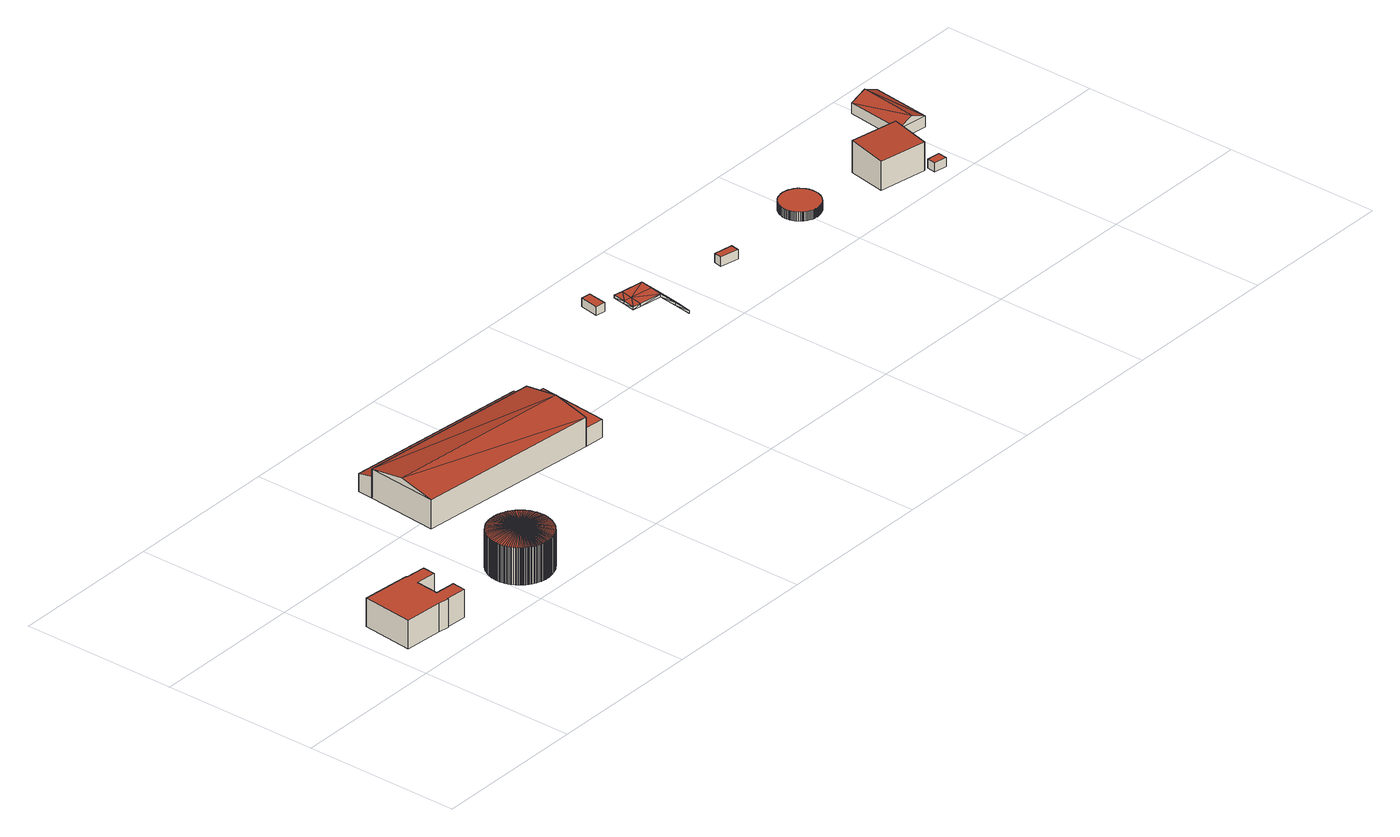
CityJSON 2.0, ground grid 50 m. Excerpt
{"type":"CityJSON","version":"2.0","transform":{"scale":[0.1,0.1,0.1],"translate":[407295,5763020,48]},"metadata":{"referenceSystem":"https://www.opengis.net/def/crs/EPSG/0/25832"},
"CityObjects":{
"building1":{"type":"Building","attributes":{"Gemeindeschluessel":"05515000","Geometrietyp2DReferenz":"3000","function":"31001_2500","roofType":"1000","measuredHeight":9.12},"address":[{"country":"Germany","locality":"Münster","thoroughfareNumber":"89","thoroughfareName":"Zum Heidehof"}],"geometry":[{"type":"Solid","lod":"2","boundaries":[[[[0,1,2,3]],[[4,5,1,0]],[[6,7,5,4]],[[8,9,7,6]],[[10,11,9,8]],[[12,13,11,10]],[[14,15,13,12]],[[16,17,15,14]],[[18,19,17,16]],[[20,21,19,18]],[[22,23,21,20]],[[24,25,23,22]],[[26,27,25,24]],[[3,2,27,26]],[[24,22,20,18,16,14,12,10,8,6,4,0,3,26]],[[1,5,7,9,11,13,15,17,19,21,23,25,27,2]]]],"semantics":{"surfaces":[{"type":"WallSurface"},{"type":"RoofSurface"},{"type":"GroundSurface"}],"values":[[0,0,0,0,0,0,0,0,0,0,0,0,0,0,1,2]]}}]},
"building2":{"type":"Building","attributes":{"Gemeindeschluessel":"05515000","Geometrietyp2DReferenz":"3000","function":"51003_1206","roofType":"3500","measuredHeight":13.65},"geometry":[{"type":"Solid","lod":"2","boundaries":[[[[28,29,30,31]],[[32,33,29,28]],[[34,35,33,32]],[[36,37,35,34]],[[38,39,37,36]],[[40,41,39,38]],[[42,43,41,40]],[[44,45,43,42]],[[46,47,45,44]],[[48,49,47,46]],[[50,51,49,48]],[[52,53,51,50]],[[54,55,53,52]],[[56,57,55,54]],[[58,59,57,56]],[[60,61,59,58]],[[62,63,61,60]],[[64,65,63,62]],[[66,67,65,64]],[[68,69,67,66]],[[70,71,69,68]],[[72,73,71,70]],[[74,75,73,72]],[[76,77,75,74]],[[78,79,77,76]],[[80,81,79,78]],[[82,83,81,80]],[[84,85,83,82]],[[86,87,85,84]],[[88,89,87,86]],[[90,91,89,88]],[[92,93,91,90]],[[94,95,93,92]],[[96,97,95,94]],[[98,99,97,96]],[[100,101,99,98]],[[102,103,101,100]],[[104,105,103,102]],[[106,107,105,104]],[[108,109,107,106]],[[110,111,109,108]],[[112,113,111,110]],[[114,115,113,112]],[[116,117,115,114]],[[118,119,117,116]],[[120,121,119,118]],[[122,123,121,120]],[[124,125,123,122]],[[126,127,125,124]],[[128,129,127,126]],[[130,131,129,128]],[[132,133,131,130]],[[134,135,133,132]],[[136,137,135,134]],[[138,139,137,136]],[[140,141,139,138]],[[142,143,141,140]],[[144,145,143,142]],[[146,147,145,144]],[[148,149,147,146]],[[150,151,149,148]],[[152,153,151,150]],[[154,155,153,152]],[[156,157,155,154]],[[158,159,157,156]],[[160,161,159,158]],[[162,163,161,160]],[[164,165,163,162]],[[166,167,165,164]],[[168,169,167,166]],[[170,171,169,168]],[[172,173,171,170]],[[174,175,173,172]],[[176,177,175,174]],[[178,179,177,176]],[[180,181,179,178]],[[182,183,181,180]],[[184,185,183,182]],[[186,187,185,184]],[[188,189,187,186]],[[190,191,189,188]],[[192,193,191,190]],[[194,195,193,192]],[[196,197,195,194]],[[198,199,197,196]],[[200,201,199,198]],[[202,203,201,200]],[[204,205,203,202]],[[206,207,205,204]],[[208,209,207,206]],[[210,211,209,208]],[[212,213,211,210]],[[214,215,213,212]],[[216,217,215,214]],[[218,219,217,216]],[[220,221,219,218]],[[222,223,221,220]],[[224,225,223,222]],[[226,227,225,224]],[[228,229,227,226]],[[230,231,229,228]],[[232,233,231,230]],[[234,235,233,232]],[[236,237,235,234]],[[238,239,237,236]],[[240,241,239,238]],[[242,243,241,240]],[[244,245,243,242]],[[246,247,245,244]],[[248,249,247,246]],[[250,251,249,248]],[[252,253,251,250]],[[254,255,253,252]],[[256,257,255,254]],[[258,259,257,256]],[[260,261,259,258]],[[262,263,261,260]],[[264,265,263,262]],[[266,267,265,264]],[[268,269,267,266]],[[270,271,269,268]],[[272,273,271,270]],[[274,275,273,272]],[[276,277,275,274]],[[278,279,277,276]],[[280,281,279,278]],[[282,283,281,280]],[[284,285,283,282]],[[286,287,285,284]],[[288,289,287,286]],[[290,291,289,288]],[[292,293,291,290]],[[294,295,293,292]],[[296,297,295,294]],[[298,299,297,296]],[[300,301,299,298]],[[302,303,301,300]],[[304,305,303,302]],[[306,307,305,304]],[[308,309,307,306]],[[310,311,309,308]],[[312,313,311,310]],[[314,315,313,312]],[[316,317,315,314]],[[318,319,317,316]],[[320,321,319,318]],[[322,323,321,320]],[[324,325,323,322]],[[326,327,325,324]],[[328,329,327,326]],[[330,331,329,328]],[[332,333,331,330]],[[334,335,333,332]],[[336,337,335,334]],[[338,339,337,336]],[[340,341,339,338]],[[342,343,341,340]],[[344,345,343,342]],[[346,347,345,344]],[[348,349,347,346]],[[350,351,349,348]],[[352,353,351,350]],[[354,355,353,352]],[[356,357,355,354]],[[358,359,357,356]],[[360,361,359,358]],[[362,363,361,360]],[[364,365,363,362]],[[366,367,365,364]],[[368,369,367,366]],[[370,371,369,368]],[[372,373,371,370]],[[374,375,373,372]],[[376,377,375,374]],[[378,379,377,376]],[[380,381,379,378]],[[382,383,381,380]],[[384,385,383,382]],[[386,387,385,384]],[[388,389,387,386]],[[390,391,389,388]],[[392,393,391,390]],[[394,395,393,392]],[[396,397,395,394]],[[398,399,397,396]],[[400,401,399,398]],[[402,403,401,400]],[[404,405,403,402]],[[406,407,405,404]],[[408,409,407,406]],[[410,411,409,408]],[[412,413,411,410]],[[414,415,413,412]],[[416,417,415,414]],[[418,419,417,416]],[[420,421,419,418]],[[422,423,421,420]],[[424,425,423,422]],[[426,427,425,424]],[[428,429,427,426]],[[430,431,429,428]],[[432,433,431,430]],[[434,435,433,432]],[[436,437,435,434]],[[438,439,437,436]],[[440,441,439,438]],[[442,443,441,440]],[[444,445,443,442]],[[446,447,445,444]],[[448,449,447,446]],[[450,451,449,448]],[[452,453,451,450]],[[454,455,453,452]],[[456,457,455,454]],[[458,459,457,456]],[[460,461,459,458]],[[462,463,461,460]],[[464,465,463,462]],[[466,467,465,464]],[[468,469,467,466]],[[470,471,469,468]],[[472,473,471,470]],[[474,475,473,472]],[[476,477,475,474]],[[478,479,477,476]],[[480,481,479,478]],[[31,30,481,480]],[[28,31,482,32]],[[34,32,482,36]],[[38,36,482,40]],[[42,40,482,44]],[[46,44,482,48]],[[50,48,482,52]],[[54,52,482,56]],[[58,56,482,60]],[[62,60,482,64]],[[68,66,64,482,70]],[[70,482,72]],[[72,482,74]],[[78,76,74,482,80]],[[82,80,482,84]],[[84,482,86]],[[90,88,86,482,92]],[[92,482,94]],[[96,94,482,98]],[[98,482,100]],[[100,482,102]],[[104,102,482,106]],[[106,482,108]],[[112,110,108,482,114]],[[114,482,116]],[[120,118,116,482,122]],[[126,124,122,482,128]],[[128,482,130]],[[134,132,130,482,136]],[[138,136,482,140]],[[144,142,140,482,146]],[[146,482,148]],[[148,482,150]],[[152,150,482,154]],[[156,154,482,158]],[[160,158,482,162]],[[164,162,482,166]],[[168,166,482,170]],[[170,482,172]],[[174,172,482,176]],[[178,176,482,180]],[[182,180,482,184]],[[186,184,482,188]],[[190,188,482,192]],[[196,194,192,482,198]],[[200,198,482,202]],[[204,202,482,206]],[[206,482,208]],[[208,482,210]],[[214,212,210,482,216]],[[220,218,216,482,222]],[[226,224,222,482,228]],[[232,230,228,482,234]],[[238,236,234,482,240]],[[244,242,240,482,246]],[[248,246,482,250]],[[254,252,250,482,256]],[[260,258,256,482,262]],[[266,264,262,482,268]],[[272,270,268,482,274]],[[276,274,482,278]],[[278,482,280]],[[282,280,482,284]],[[286,284,482,288]],[[290,288,482,292]],[[294,292,482,296]],[[298,296,482,300]],[[300,482,302]],[[304,302,482,306]],[[308,306,482,310]],[[312,310,482,314]],[[316,314,482,318]],[[320,318,482,322]],[[324,322,482,326]],[[330,328,326,482,332]],[[332,482,334]],[[334,482,336]],[[340,338,336,482,342]],[[346,344,342,482,348]],[[352,350,348,482,354]],[[354,482,356]],[[360,358,356,482,362]],[[366,364,362,482,368]],[[368,482,370]],[[374,372,370,482,376]],[[376,482,378]],[[378,482,380]],[[380,482,382]],[[382,482,384]],[[386,384,482,388]],[[388,482,390]],[[392,390,482,394]],[[394,482,396]],[[400,398,396,482,402]],[[404,402,482,406]],[[406,482,408]],[[412,410,408,482,414]],[[418,416,414,482,420]],[[424,422,420,482,426]],[[430,428,426,482,432]],[[432,482,434]],[[436,434,482,438]],[[442,440,438,482,444]],[[446,444,482,448]],[[450,448,482,452]],[[454,452,482,456]],[[458,456,482,460]],[[462,460,482,464]],[[468,466,464,482,470]],[[474,472,470,482,476]],[[480,478,476,482,31]],[[29,33,35,37,39,41,43,45,47,49,51,53,55,57,59,61,63,65,67,69,71,73,75,77,79,81,83,85,87,89,91,93,95,97,99,101,103,105,107,109,111,113,115,117,119,121,123,125,127,129,131,133,135,137,139,141,143,145,147,149,151,153,155,157,159,161,163,165,167,169,171,173,175,177,179,181,183,185,187,189,191,193,195,197,199,201,203,205,207,209,211,213,215,217,219,221,223,225,227,229,231,233,235,237,239,241,243,245,247,249,251,253,255,257,259,261,263,265,267,269,271,273,275,277,279,281,283,285,287,289,291,293,295,297,299,301,303,305,307,309,311,313,315,317,319,321,323,325,327,329,331,333,335,337,339,341,343,345,347,349,351,353,355,357,359,361,363,365,367,369,371,373,375,377,379,381,383,385,387,389,391,393,395,397,399,401,403,405,407,409,411,413,415,417,419,421,423,425,427,429,431,433,435,437,439,441,443,445,447,449,451,453,455,457,459,461,463,465,467,469,471,473,475,477,479,481,30]]]],"semantics":{"surfaces":[{"type":"WallSurface"},{"type":"RoofSurface"},{"type":"GroundSurface"}],"values":[[0,0,0,0,0,0,0,0,0,0,0,0,0,0,0,0,0,0,0,0,0,0,0,0,0,0,0,0,0,0,0,0,0,0,0,0,0,0,0,0,0,0,0,0,0,0,0,0,0,0,0,0,0,0,0,0,0,0,0,0,0,0,0,0,0,0,0,0,0,0,0,0,0,0,0,0,0,0,0,0,0,0,0,0,0,0,0,0,0,0,0,0,0,0,0,0,0,0,0,0,0,0,0,0,0,0,0,0,0,0,0,0,0,0,0,0,0,0,0,0,0,0,0,0,0,0,0,0,0,0,0,0,0,0,0,0,0,0,0,0,0,0,0,0,0,0,0,0,0,0,0,0,0,0,0,0,0,0,0,0,0,0,0,0,0,0,0,0,0,0,0,0,0,0,0,0,0,0,0,0,0,0,0,0,0,0,0,0,0,0,0,0,0,0,0,0,0,0,0,0,0,0,0,0,0,0,0,0,0,0,0,0,0,0,0,0,0,0,0,0,0,0,0,0,0,0,0,1,1,1,1,1,1,1,1,1,1,1,1,1,1,1,1,1,1,1,1,1,1,1,1,1,1,1,1,1,1,1,1,1,1,1,1,1,1,1,1,1,1,1,1,1,1,1,1,1,1,1,1,1,1,1,1,1,1,1,1,1,1,1,1,1,1,1,1,1,1,1,1,1,1,1,1,1,1,1,1,1,1,1,1,1,1,1,1,1,1,1,1,1,1,1,1,1,1,1,1,1,1,1,1,1,1,1,1,1,1,2]]}}]},
"building3":{"type":"Building","attributes":{"Gemeindeschluessel":"05515000","Geometrietyp2DReferenz":"3000","function":"31001_2000","roofType":"3100","measuredHeight":11.55},"geometry":[{"type":"Solid","lod":"2","boundaries":[[[[483,484,485,486]],[[487,488,484,483]],[[489,490,488,487]],[[486,485,490,489]],[[483,491,487]],[[489,492,486]],[[491,483,486]],[[486,492,491]],[[487,491,492]],[[492,489,487]],[[484,488,490,485]]]],"semantics":{"surfaces":[{"type":"WallSurface"},{"type":"RoofSurface"},{"type":"GroundSurface"}],"values":[[0,0,0,0,0,0,1,1,1,1,2]]}}]},
"building4":{"type":"Building","attributes":{"Gemeindeschluessel":"05515000","Geometrietyp2DReferenz":"3000","function":"31001_2000","roofType":"2100","measuredHeight":7},"geometry":[{"type":"Solid","lod":"2","boundaries":[[[[493,494,495,496]],[[497,498,494,493]],[[499,500,498,497]],[[496,495,500,499]],[[497,493,496,499]],[[494,498,500,495]]]],"semantics":{"surfaces":[{"type":"WallSurface"},{"type":"RoofSurface"},{"type":"GroundSurface"}],"values":[[0,0,0,0,1,2]]}}]},
"building5":{"type":"Building","attributes":{"Gemeindeschluessel":"05515000","Geometrietyp2DReferenz":"3000","function":"31001_2000","roofType":"1000","measuredHeight":5.91},"address":[{"country":"Germany","locality":"Münster","thoroughfareNumber":"87","thoroughfareName":"Zum Heidehof"}],"geometry":[{"type":"Solid","lod":"2","boundaries":[[[[501,484,488,502]],[[503,504,484,501]],[[505,506,504,503]],[[502,488,506,505]],[[503,501,502,505]],[[484,504,506,488]]]],"semantics":{"surfaces":[{"type":"WallSurface"},{"type":"RoofSurface"},{"type":"GroundSurface"}],"values":[[0,0,0,0,1,2]]}}]},
"building6":{"type":"Building","attributes":{"Gemeindeschluessel":"05515000","Geometrietyp2DReferenz":"3000","function":"51009_1610","roofType":"1000","measuredHeight":2.88},"geometry":[{"type":"Solid","lod":"2","boundaries":[[[[507,508,509,510]],[[511,512,508,507]],[[513,514,512,511]],[[510,509,514,513]],[[511,507,510,513]],[[508,512,514,509]]]],"semantics":{"surfaces":[{"type":"WallSurface"},{"type":"RoofSurface"},{"type":"GroundSurface"}],"values":[[0,0,0,0,1,2]]}}]},
"building7":{"type":"Building","attributes":{"Geometrietyp2DReferenz":"2000","Gemeindeschluessel":"05515000","function":"53001_1800","roofType":"9999","measuredHeight":1},"geometry":[{"type":"Solid","lod":"2","boundaries":[[[[515,516,517]],[[516,518,517]],[[519,520,515]],[[520,516,515]],[[521,522,519]],[[522,520,519]],[[523,524,521]],[[524,522,521]],[[525,526,523]],[[526,524,523]],[[527,528,525]],[[528,526,525]],[[529,530,527]],[[530,528,527]],[[531,532,529]],[[532,530,529]],[[533,534,531]],[[534,532,531]],[[535,536,533]],[[536,534,533]],[[537,538,535]],[[538,536,535]],[[517,518,537]],[[518,538,537]],[[520,539,516]],[[516,539,518]],[[522,540,539]],[[522,539,520]],[[524,541,522]],[[522,541,540]],[[526,528,541]],[[526,541,524]],[[539,536,518]],[[518,536,538]],[[540,534,539]],[[539,534,536]],[[541,532,534]],[[541,534,540]],[[528,530,532]],[[528,532,541]],[[519,515,542]],[[515,517,542]],[[521,542,543]],[[521,519,542]],[[523,521,544]],[[521,543,544]],[[525,544,527]],[[525,523,544]],[[542,517,535]],[[517,537,535]],[[543,542,533]],[[542,535,533]],[[544,533,531]],[[544,543,533]],[[527,531,529]],[[527,544,531]]]],"semantics":{"surfaces":[{"type":"WallSurface"},{"type":"GroundSurface"},{"type":"RoofSurface"}],"values":[[0,0,0,0,0,0,0,0,0,0,0,0,0,0,0,0,0,0,0,0,0,0,0,0,1,1,1,1,1,1,1,1,1,1,1,1,1,1,1,1,2,2,2,2,2,2,2,2,2,2,2,2,2,2,2,2]]}}]},
"building8":{"type":"Building","attributes":{"Gemeindeschluessel":"05515000","Geometrietyp2DReferenz":"3000","function":"31001_2000","roofType":"1000","measuredHeight":2.97},"geometry":[{"type":"Solid","lod":"2","boundaries":[[[[545,546,547,548]],[[549,550,546,545]],[[551,552,550,549]],[[548,547,552,551]],[[549,545,548,551]],[[546,550,552,547]]]],"semantics":{"surfaces":[{"type":"WallSurface"},{"type":"RoofSurface"},{"type":"GroundSurface"}],"values":[[0,0,0,0,1,2]]}}]},
"building9":{"type":"Building","attributes":{"Gemeindeschluessel":"05515000","Geometrietyp2DReferenz":"3000","function":"51003_1201","roofType":"1000","measuredHeight":2.85},"geometry":[{"type":"Solid","lod":"2","boundaries":[[[[553,554,555,556]],[[557,558,554,553]],[[559,560,558,557]],[[561,562,560,559]],[[563,564,562,561]],[[565,566,564,563]],[[567,568,566,565]],[[569,570,568,567]],[[571,572,570,569]],[[573,574,572,571]],[[575,576,574,573]],[[577,578,576,575]],[[579,580,578,577]],[[581,582,580,579]],[[583,584,582,581]],[[585,586,584,583]],[[587,588,586,585]],[[589,590,588,587]],[[591,592,590,589]],[[593,594,592,591]],[[595,596,594,593]],[[597,598,596,595]],[[599,600,598,597]],[[601,602,600,599]],[[603,604,602,601]],[[605,606,604,603]],[[607,608,606,605]],[[609,610,608,607]],[[611,612,610,609]],[[613,614,612,611]],[[615,616,614,613]],[[617,618,616,615]],[[619,620,618,617]],[[621,622,620,619]],[[623,624,622,621]],[[625,626,624,623]],[[627,628,626,625]],[[629,630,628,627]],[[631,632,630,629]],[[633,634,632,631]],[[635,636,634,633]],[[637,638,636,635]],[[639,640,638,637]],[[641,642,640,639]],[[643,644,642,641]],[[645,646,644,643]],[[647,648,646,645]],[[649,650,648,647]],[[651,652,650,649]],[[653,654,652,651]],[[655,656,654,653]],[[657,658,656,655]],[[659,660,658,657]],[[661,662,660,659]],[[663,664,662,661]],[[665,666,664,663]],[[667,668,666,665]],[[669,670,668,667]],[[671,672,670,669]],[[673,674,672,671]],[[675,676,674,673]],[[677,678,676,675]],[[679,680,678,677]],[[681,682,680,679]],[[683,684,682,681]],[[685,686,684,683]],[[687,688,686,685]],[[689,690,688,687]],[[691,692,690,689]],[[693,694,692,691]],[[695,696,694,693]],[[697,698,696,695]],[[699,700,698,697]],[[701,702,700,699]],[[703,704,702,701]],[[705,706,704,703]],[[707,708,706,705]],[[709,710,708,707]],[[711,712,710,709]],[[713,714,712,711]],[[715,716,714,713]],[[717,718,716,715]],[[719,720,718,717]],[[721,722,720,719]],[[723,724,722,721]],[[725,726,724,723]],[[727,728,726,725]],[[729,730,728,727]],[[731,732,730,729]],[[733,734,732,731]],[[735,736,734,733]],[[737,738,736,735]],[[739,740,738,737]],[[741,742,740,739]],[[743,744,742,741]],[[556,555,744,743]],[[741,739,737,735,733,731,729,727,725,723,721,719,717,715,713,711,709,707,705,703,701,699,697,695,693,691,689,687,685,683,681,679,677,675,673,671,669,667,665,663,661,659,657,655,653,651,649,647,645,643,641,639,637,635,633,631,629,627,625,623,621,619,617,615,613,611,609,607,605,603,601,599,597,595,593,591,589,587,585,583,581,579,577,575,573,571,569,567,565,563,561,559,557,553,556,743]],[[554,558,560,562,564,566,568,570,572,574,576,578,580,582,584,586,588,590,592,594,596,598,600,602,604,606,608,610,612,614,616,618,620,622,624,626,628,630,632,634,636,638,640,642,644,646,648,650,652,654,656,658,660,662,664,666,668,670,672,674,676,678,680,682,684,686,688,690,692,694,696,698,700,702,704,706,708,710,712,714,716,718,720,722,724,726,728,730,732,734,736,738,740,742,744,555]]]],"semantics":{"surfaces":[{"type":"WallSurface"},{"type":"RoofSurface"},{"type":"GroundSurface"}],"values":[[0,0,0,0,0,0,0,0,0,0,0,0,0,0,0,0,0,0,0,0,0,0,0,0,0,0,0,0,0,0,0,0,0,0,0,0,0,0,0,0,0,0,0,0,0,0,0,0,0,0,0,0,0,0,0,0,0,0,0,0,0,0,0,0,0,0,0,0,0,0,0,0,0,0,0,0,0,0,0,0,0,0,0,0,0,0,0,0,0,0,0,0,0,0,0,0,1,2]]}}]},
"building10":{"type":"Building","attributes":{"Gemeindeschluessel":"05515000","Geometrietyp2DReferenz":"3000","function":"31001_2600","roofType":"2100","measuredHeight":10.37},"geometry":[{"type":"Solid","lod":"2","boundaries":[[[[745,746,747,748]],[[749,750,746,745]],[[751,752,750,749]],[[748,747,752,751]],[[749,745,748,751]],[[746,750,752,747]]]],"semantics":{"surfaces":[{"type":"WallSurface"},{"type":"RoofSurface"},{"type":"GroundSurface"}],"values":[[0,0,0,0,1,2]]}}]},
"building11":{"type":"Building","attributes":{"Gemeindeschluessel":"05515000","Geometrietyp2DReferenz":"3000","function":"31001_2500","roofType":"1000","measuredHeight":2.96},"geometry":[{"type":"Solid","lod":"2","boundaries":[[[[753,754,755,756]],[[757,758,754,753]],[[759,760,758,757]],[[756,755,760,759]],[[757,753,756,759]],[[754,758,760,755]]]],"semantics":{"surfaces":[{"type":"WallSurface"},{"type":"RoofSurface"},{"type":"GroundSurface"}],"values":[[0,0,0,0,1,2]]}}]},
"building12":{"type":"Building","attributes":{"Gemeindeschluessel":"05515000","Geometrietyp2DReferenz":"3000","function":"31001_2600","roofType":"3100","measuredHeight":5.85},"address":[{"country":"Germany","locality":"Münster","thoroughfareNumber":"82","thoroughfareName":"Zum Heidehof"}],"geometry":[{"type":"Solid","lod":"2","boundaries":[[[[761,762,763,764]],[[765,766,762,761]],[[767,768,766,765]],[[764,763,768,767]],[[761,769,765]],[[767,770,764]],[[761,764,770]],[[770,769,761]],[[769,770,767]],[[767,765,769]],[[762,766,768,763]]]],"semantics":{"surfaces":[{"type":"WallSurface"},{"type":"RoofSurface"},{"type":"GroundSurface"}],"values":[[0,0,0,0,0,0,1,1,1,1,2]]}}]}
},
"vertices":[
[6,66,144],[6,66,52],[126,55,52],[126,55,144],[22,228,144],[22,228,52],[142,217,144],[142,217,52],[178,214,144],[178,214,52],[177,211,144],[177,211,52],[243,205,144],[243,205,52],[239,163,144],[239,163,52],[174,169,144],[174,169,52],[167,96,144],[167,96,52],[232,90,144],[232,90,52],[228,48,144],[228,48,52],[162,54,144],[162,54,52],[162,51,144],[162,51,52],
[437,123,172],[437,123,52],[436,120,52],[436,120,172],[438,127,172],[438,127,52],[440,132,172],[440,132,52],[441,134,172],[441,134,52],[442,136,172],[442,136,52],[443,140,172],[443,140,52],[444,141,172],[444,141,52],[446,146,172],[446,146,52],[449,150,172],[449,150,52],[450,152,172],[450,152,52],[452,155,172],[452,155,52],[453,157,172],[453,157,52],[455,160,172],[455,160,52],[457,162,172],[457,162,52],[459,164,172],[459,164,52],[461,166,172],[461,166,52],[464,169,172],[464,169,52],[465,170,172],[465,170,52],[467,172,172],[467,172,52],[469,173,172],[469,173,52],[469,174,172],[469,174,52],[474,177,172],[474,177,52],[478,180,172],[478,180,52],[479,181,172],[479,181,52],[480,182,172],[480,182,52],[482,183,172],[482,183,52],[485,184,172],[485,184,52],[486,185,172],[486,185,52],[490,187,172],[490,187,52],[491,188,172],[491,188,52],[493,188,172],[493,188,52],[494,189,172],[494,189,52],[498,190,172],[498,190,52],[499,191,172],[499,191,52],[502,192,172],[502,192,52],[506,193,172],[506,193,52],[510,194,172],[510,194,52],[513,195,172],[513,195,52],[514,195,172],[514,195,52],[519,196,172],[519,196,52],[520,196,172],[520,196,52],[522,196,172],[522,196,52],[523,196,172],[523,196,52],[528,196,172],[528,196,52],[529,196,172],[529,196,52],[530,197,172],[530,197,52],[533,196,172],[533,196,52],[536,196,172],[536,196,52],[538,196,172],[538,196,52],[539,196,172],[539,196,52],[544,196,172],[544,196,52],[545,196,172],[545,196,52],[546,196,172],[546,196,52],[550,195,172],[550,195,52],[553,194,172],[553,194,52],[556,194,172],[556,194,52],[559,193,172],[559,193,52],[561,192,172],[561,192,52],[562,192,172],[562,192,52],[568,190,172],[568,190,52],[574,187,172],[574,187,52],[577,186,172],[577,186,52],[580,184,172],[580,184,52],[582,183,172],[582,183,52],[586,181,172],[586,181,52],[588,179,172],[588,179,52],[592,177,172],[592,177,52],[594,175,172],[594,175,52],[597,172,172],[597,172,52],[599,170,172],[599,170,52],[603,167,172],[603,167,52],[603,166,172],[603,166,52],[604,165,172],[604,165,52],[608,161,172],[608,161,52],[609,160,172],[609,160,52],[612,156,172],[612,156,52],[613,154,172],[613,154,52],[615,151,172],[615,151,52],[617,149,172],[617,149,52],[618,146,172],[618,146,52],[620,143,172],[620,143,52],[621,141,172],[621,141,52],[622,139,172],[622,139,52],[623,137,172],[623,137,52],[623,136,172],[623,136,52],[624,133,172],[624,133,52],[625,131,172],[625,131,52],[626,128,172],[626,128,52],[626,126,172],[626,126,52],[628,121,172],[628,121,52],[629,117,172],[629,117,52],[629,116,172],[629,116,52],[629,115,172],[629,115,52],[629,112,172],[629,112,52],[630,111,172],[630,111,52],[630,110,172],[630,110,52],[630,108,172],[630,108,52],[630,107,172],[630,107,52],[630,105,172],[630,105,52],[630,103,172],[630,103,52],[630,102,172],[630,102,52],[630,100,172],[630,100,52],[630,99,172],[630,99,52],[630,98,172],[630,98,52],[630,96,172],[630,96,52],[630,95,172],[630,95,52],[630,94,172],[630,94,52],[630,92,172],[630,92,52],[630,91,172],[630,91,52],[630,90,172],[630,90,52],[630,87,172],[630,87,52],[630,86,172],[630,86,52],[629,83,172],[629,83,52],[629,82,172],[629,82,52],[629,81,172],[629,81,52],[628,79,172],[628,79,52],[628,78,172],[628,78,52],[628,77,172],[628,77,52],[627,74,172],[627,74,52],[627,73,172],[627,73,52],[627,72,172],[627,72,52],[626,69,172],[626,69,52],[626,68,172],[626,68,52],[625,68,172],[625,68,52],[624,63,172],[624,63,52],[622,58,172],[622,58,52],[621,56,172],[621,56,52],[619,53,172],[619,53,52],[617,49,172],[617,49,52],[616,47,172],[616,47,52],[614,44,172],[614,44,52],[613,42,172],[613,42,52],[611,40,172],[611,40,52],[609,37,172],[609,37,52],[607,35,172],[607,35,52],[605,32,172],[605,32,52],[604,31,172],[604,31,52],[603,30,172],[603,30,52],[599,26,172],[599,26,52],[594,22,172],[594,22,52],[593,21,172],[593,21,52],[588,18,172],[588,18,52],[587,17,172],[587,17,52],[582,14,172],[582,14,52],[581,13,172],[581,13,52],[576,10,172],[576,10,52],[574,10,172],[574,10,52],[569,7,172],[569,7,52],[568,7,172],[568,7,52],[564,5,172],[564,5,52],[562,5,172],[562,5,52],[561,5,172],[561,5,52],[555,3,172],[555,3,52],[549,2,172],[549,2,52],[548,1,172],[548,1,52],[546,1,172],[546,1,52],[543,1,172],[543,1,52],[541,1,172],[541,1,52],[539,0,172],[539,0,52],[537,0,172],[537,0,52],[533,0,172],[533,0,52],[532,0,172],[532,0,52],[531,0,172],[531,0,52],[526,0,172],[526,0,52],[524,0,172],[524,0,52],[523,1,172],[523,1,52],[520,1,172],[520,1,52],[517,1,172],[517,1,52],[516,1,172],[516,1,52],[515,2,172],[515,2,52],[510,3,172],[510,3,52],[509,3,172],[509,3,52],[508,3,172],[508,3,52],[506,4,172],[506,4,52],[501,5,172],[501,5,52],[497,7,172],[497,7,52],[493,8,172],[493,8,52],[490,10,172],[490,10,52],[486,11,172],[486,11,52],[486,12,172],[486,12,52],[482,14,172],[482,14,52],[480,15,172],[480,15,52],[479,16,172],[479,16,52],[475,19,172],[475,19,52],[474,19,172],[474,19,52],[473,20,172],[473,20,52],[471,21,172],[471,21,52],[468,24,172],[468,24,52],[467,25,172],[467,25,52],[464,28,172],[464,28,52],[463,29,172],[463,29,52],[462,30,172],[462,30,52],[460,32,172],[460,32,52],[458,33,172],[458,33,52],[457,35,172],[457,35,52],[456,36,172],[456,36,52],[454,39,172],[454,39,52],[453,40,172],[453,40,52],[453,41,172],[453,41,52],[450,44,172],[450,44,52],[450,45,172],[450,45,52],[449,46,172],[449,46,52],[446,51,172],[446,51,52],[443,56,172],[443,56,52],[443,57,172],[443,57,52],[442,59,172],[442,59,52],[441,62,172],[441,62,52],[441,63,172],[441,63,52],[439,67,172],[439,67,52],[438,69,172],[438,69,52],[437,73,172],[437,73,52],[437,76,172],[437,76,52],[436,78,172],[436,78,52],[435,83,172],[435,83,52],[435,88,172],[435,88,52],[434,90,172],[434,90,52],[434,93,172],[434,93,52],[434,97,172],[434,97,52],[434,98,172],[434,98,52],[434,102,172],[434,102,52],[434,105,172],[434,105,52],[434,106,172],[434,106,52],[435,110,172],[435,110,52],[435,113,172],[435,113,52],[435,115,172],[435,115,52],[436,119,172],[436,119,52],[535,98,189],
[1153,581,143],[1153,581,49],[553,640,49],[553,640,143],[1131,353,143],[1131,353,49],[530,412,143],[530,412,49],[1142,467,164],[542,526,164],
[558,690,106],[558,690,48],[553,640,48],[553,640,118],[1158,630,106],[1158,630,48],[1153,581,118],[1153,581,48],
[1153,581,108],[1131,353,108],[1216,574,108],[1216,574,49],[1194,346,108],[1194,346,49],
[1716,816,76],[1716,816,48],[1686,820,48],[1686,820,76],[1707,755,76],[1707,755,48],[1675,759,76],[1675,759,48],
[1905,617,10],[1905,617,0],[1912,656,10],[1912,656,0],[1856,626,56],[1856,626,46],[1803,636,105],[1803,636,95],[1733,649,103],[1733,649,93],[1706,654,103],[1706,654,93],[1714,693,103],[1714,693,93],[1721,733,103],[1721,733,93],[1748,728,103],[1748,728,93],[1818,715,105],[1818,715,95],[1871,705,56],[1871,705,46],[1919,696,10],[1919,696,0],[1863,665,46],[1810,675,95],[1740,688,93],[1863,665,56],[1810,675,105],[1740,688,103],
[2157,673,75],[2157,673,45],[2097,684,45],[2097,684,75],[2152,646,75],[2152,646,45],[2092,658,75],[2092,658,45],
[2423,729,70],[2423,729,41],[2419,725,41],[2419,725,70],[2427,732,70],[2427,732,41],[2431,735,70],[2431,735,41],[2435,737,70],[2435,737,41],[2439,739,70],[2439,739,41],[2443,740,70],[2443,740,41],[2447,741,70],[2447,741,41],[2450,742,70],[2450,742,41],[2454,743,70],[2454,743,41],[2457,743,70],[2457,743,41],[2461,744,70],[2461,744,41],[2464,744,70],[2464,744,41],[2467,744,70],[2467,744,41],[2471,743,70],[2471,743,41],[2475,743,70],[2475,743,41],[2478,742,70],[2478,742,41],[2482,741,70],[2482,741,41],[2487,739,70],[2487,739,41],[2491,738,70],[2491,738,41],[2495,735,70],[2495,735,41],[2499,733,70],[2499,733,41],[2503,730,70],[2503,730,41],[2505,728,70],[2505,728,41],[2508,726,70],[2508,726,41],[2511,722,70],[2511,722,41],[2514,718,70],[2514,718,41],[2517,714,70],[2517,714,41],[2519,710,70],[2519,710,41],[2521,706,70],[2521,706,41],[2523,702,70],[2523,702,41],[2524,698,70],[2524,698,41],[2525,695,70],[2525,695,41],[2525,691,70],[2525,691,41],[2526,688,70],[2526,688,41],[2526,685,70],[2526,685,41],[2526,681,70],[2526,681,41],[2526,678,70],[2526,678,41],[2526,674,70],[2526,674,41],[2525,671,70],[2525,671,41],[2525,667,70],[2525,667,41],[2523,663,70],[2523,663,41],[2522,659,70],[2522,659,41],[2520,654,70],[2520,654,41],[2518,650,70],[2518,650,41],[2515,646,70],[2515,646,41],[2512,642,70],[2512,642,41],[2510,639,70],[2510,639,41],[2508,638,70],[2508,638,41],[2505,634,70],[2505,634,41],[2501,631,70],[2501,631,41],[2497,628,70],[2497,628,41],[2493,626,70],[2493,626,41],[2489,624,70],[2489,624,41],[2485,623,70],[2485,623,41],[2481,622,70],[2481,622,41],[2477,621,70],[2477,621,41],[2474,620,70],[2474,620,41],[2470,620,70],[2470,620,41],[2467,619,70],[2467,619,41],[2464,619,70],[2464,619,41],[2461,619,70],[2461,619,41],[2457,620,70],[2457,620,41],[2453,620,70],[2453,620,41],[2449,621,70],[2449,621,41],[2445,622,70],[2445,622,41],[2441,624,70],[2441,624,41],[2437,626,70],[2437,626,41],[2433,628,70],[2433,628,41],[2429,631,70],[2429,631,41],[2425,634,70],[2425,634,41],[2422,635,70],[2422,635,41],[2420,637,70],[2420,637,41],[2417,641,70],[2417,641,41],[2414,645,70],[2414,645,41],[2411,649,70],[2411,649,41],[2409,653,70],[2409,653,41],[2407,657,70],[2407,657,41],[2405,661,70],[2405,661,41],[2404,665,70],[2404,665,41],[2403,668,70],[2403,668,41],[2403,672,70],[2403,672,41],[2402,675,70],[2402,675,41],[2402,678,70],[2402,678,41],[2402,682,70],[2402,682,41],[2402,685,70],[2402,685,41],[2402,689,70],[2402,689,41],[2403,692,70],[2403,692,41],[2403,696,70],[2403,696,41],[2405,700,70],[2405,700,41],[2406,704,70],[2406,704,41],[2408,709,70],[2408,709,41],[2410,713,70],[2410,713,41],[2413,717,70],[2413,717,41],[2416,721,70],[2416,721,41],[2418,723,70],[2418,723,41],
[2837,544,132],[2837,544,39],[2858,663,39],[2858,663,143],[2683,572,132],[2683,572,39],[2704,692,143],[2704,692,39],
[2853,520,65],[2853,520,36],[2896,515,36],[2896,515,65],[2857,549,65],[2857,549,36],[2899,544,65],[2899,544,36],
[3011,683,77],[3011,683,42],[3034,871,42],[3034,871,77],[2913,695,77],[2913,695,42],[2936,883,77],[2936,883,42],[2962,689,100],[2985,877,100]
]}
